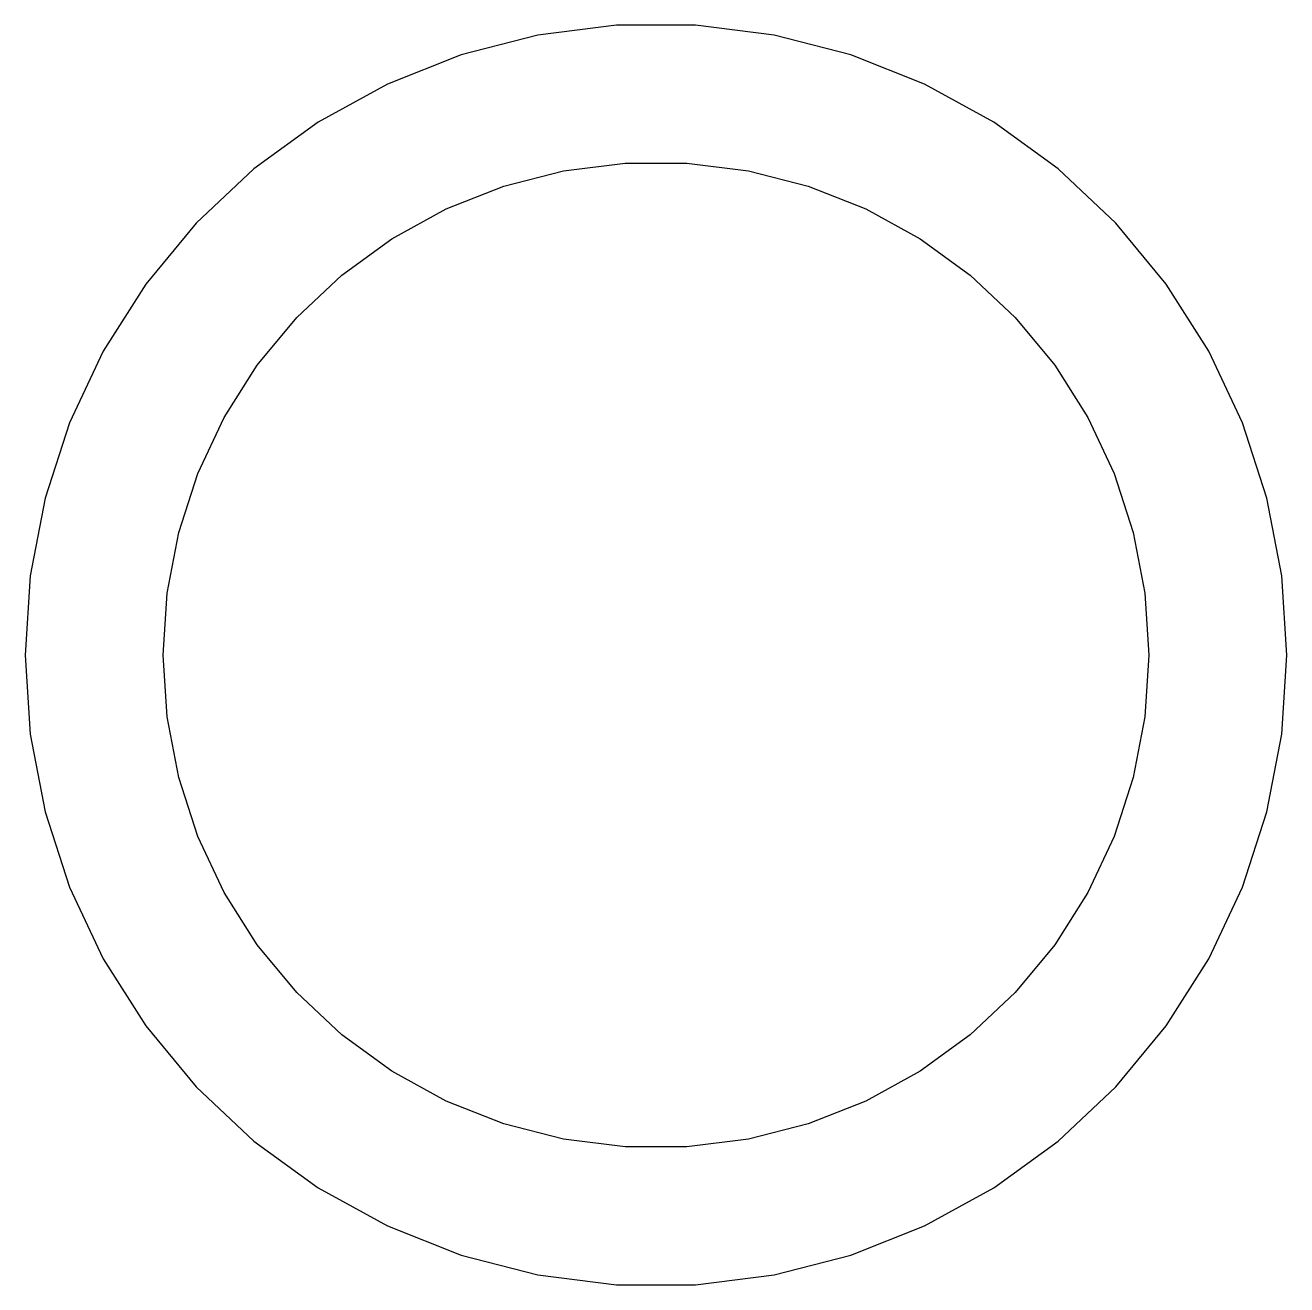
# Model space of a CAD drawing. Header units: metres. Extents: x -16 to 16, y -16 to 16.
import ezdxf

# ---------------------------------------------------------------- set-up
doc = ezdxf.new("R2010")
doc.units = ezdxf.units.M

msp = doc.modelspace()

# ---------------------------------------------------------------- linework, layer by layer
for p, q in [((-2.99809, 15.7166), (-4.94426, 15.2169)), ((-1.00464, 15.9684), (-2.99809, 15.7166)), ((1.00464, 15.9684), (-1.00464, 15.9684)), ((2.99809, 15.7166), (1.00464, 15.9684)), ((4.94426, 15.2169), (2.99809, 15.7166)), ((-4.94426, 15.2169), (-6.81245, 14.4772)), ((6.81245, 14.4772), (4.94426, 15.2169)), ((-6.81245, 14.4772), (-8.57323, 13.5092)), ((8.57323, 13.5092), (6.81245, 14.4772)), ((-8.57323, 13.5092), (-10.1988, 12.3282)), ((10.1988, 12.3282), (8.57323, 13.5092)), ((-10.1988, 12.3282), (-11.6635, 10.9527)), ((-3.8627, 11.8882), (-2.34225, 12.2786)), ((-2.34225, 12.2786), (-0.78487, 12.4753)), ((-0.78487, 12.4753), (0.78487, 12.4753)), ((0.78487, 12.4753), (2.34225, 12.2786)), ((2.34225, 12.2786), (3.8627, 11.8882)), ((11.6635, 10.9527), (10.1988, 12.3282)), ((-5.32224, 11.3103), (-3.8627, 11.8882)), ((3.8627, 11.8882), (5.32224, 11.3103)), ((-6.69783, 10.5541), (-5.32224, 11.3103)), ((5.32224, 11.3103), (6.69783, 10.5541)), ((-11.6635, 10.9527), (-12.9443, 9.40456)), ((12.9443, 9.40456), (11.6635, 10.9527)), ((-7.96779, 9.63141), (-6.69783, 10.5541)), ((6.69783, 10.5541), (7.96779, 9.63141)), ((-9.11211, 8.55682), (-7.96779, 9.63141)), ((7.96779, 9.63141), (9.11211, 8.55682)), ((-12.9443, 9.40456), (-14.0209, 7.70805)), ((14.0209, 7.70805), (12.9443, 9.40456)), ((-10.1127, 7.34731), (-9.11211, 8.55682)), ((9.11211, 8.55682), (10.1127, 7.34731)), ((-14.0209, 7.70805), (-14.8764, 5.88998)), ((14.8764, 5.88998), (14.0209, 7.70805)), ((-10.9538, 6.02191), (-10.1127, 7.34731)), ((10.1127, 7.34731), (10.9538, 6.02191)), ((-14.8764, 5.88998), (-15.4973, 3.97903)), ((-11.6222, 4.60155), (-10.9538, 6.02191)), ((10.9538, 6.02191), (11.6222, 4.60155)), ((15.4973, 3.97903), (14.8764, 5.88998)), ((-12.1073, 3.10861), (-11.6222, 4.60155)), ((11.6222, 4.60155), (12.1073, 3.10861)), ((-15.4973, 3.97903), (-15.8738, 2.00533)), ((15.8738, 2.00533), (15.4973, 3.97903)), ((-12.4014, 1.56665), (-12.1073, 3.10861)), ((12.1073, 3.10861), (12.4014, 1.56665)), ((-15.8738, 2.00533), (-16, 0)), ((16, 0), (15.8738, 2.00533)), ((-12.5, 0), (-12.4014, 1.56665)), ((12.4014, 1.56665), (12.5, 0)), ((-16, 0), (-15.8738, -2.00533)), ((-12.4014, -1.56665), (-12.5, 0)), ((12.5, 0), (12.4014, -1.56665)), ((15.8738, -2.00533), (16, 0)), ((-12.1073, -3.10861), (-12.4014, -1.56665)), ((12.4014, -1.56665), (12.1073, -3.10861)), ((-15.8738, -2.00533), (-15.4973, -3.97903)), ((15.4973, -3.97903), (15.8738, -2.00533)), ((-11.6222, -4.60155), (-12.1073, -3.10861)), ((12.1073, -3.10861), (11.6222, -4.60155)), ((-15.4973, -3.97903), (-14.8764, -5.88998)), ((14.8764, -5.88998), (15.4973, -3.97903)), ((-10.9538, -6.02191), (-11.6222, -4.60155)), ((11.6222, -4.60155), (10.9538, -6.02191)), ((-14.8764, -5.88998), (-14.0209, -7.70805)), ((-10.1127, -7.34731), (-10.9538, -6.02191)), ((10.9538, -6.02191), (10.1127, -7.34731)), ((14.0209, -7.70805), (14.8764, -5.88998)), ((-9.11211, -8.55682), (-10.1127, -7.34731)), ((10.1127, -7.34731), (9.11211, -8.55682)), ((-14.0209, -7.70805), (-12.9443, -9.40456)), ((12.9443, -9.40456), (14.0209, -7.70805)), ((-7.96779, -9.63141), (-9.11211, -8.55682)), ((9.11211, -8.55682), (7.96779, -9.63141)), ((-12.9443, -9.40456), (-11.6635, -10.9527)), ((11.6635, -10.9527), (12.9443, -9.40456)), ((-6.69783, -10.5541), (-7.96779, -9.63141)), ((7.96779, -9.63141), (6.69783, -10.5541)), ((-5.32224, -11.3103), (-6.69783, -10.5541)), ((6.69783, -10.5541), (5.32224, -11.3103)), ((-11.6635, -10.9527), (-10.1988, -12.3282)), ((10.1988, -12.3282), (11.6635, -10.9527)), ((-3.8627, -11.8882), (-5.32224, -11.3103)), ((5.32224, -11.3103), (3.8627, -11.8882)), ((-2.34225, -12.2786), (-3.8627, -11.8882)), ((3.8627, -11.8882), (2.34225, -12.2786)), ((-10.1988, -12.3282), (-8.57323, -13.5092)), ((-0.78487, -12.4753), (-2.34225, -12.2786)), ((0.78487, -12.4753), (-0.78487, -12.4753)), ((2.34225, -12.2786), (0.78487, -12.4753)), ((8.57323, -13.5092), (10.1988, -12.3282)), ((-8.57323, -13.5092), (-6.81245, -14.4772)), ((6.81245, -14.4772), (8.57323, -13.5092)), ((-6.81245, -14.4772), (-4.94426, -15.2169)), ((4.94426, -15.2169), (6.81245, -14.4772)), ((-4.94426, -15.2169), (-2.99809, -15.7166)), ((2.99809, -15.7166), (4.94426, -15.2169)), ((-2.99809, -15.7166), (-1.00464, -15.9684)), ((-1.00464, -15.9684), (1.00464, -15.9684)), ((1.00464, -15.9684), (2.99809, -15.7166))]:
    msp.add_line(p, q)

doc.saveas('drawing.dxf')
